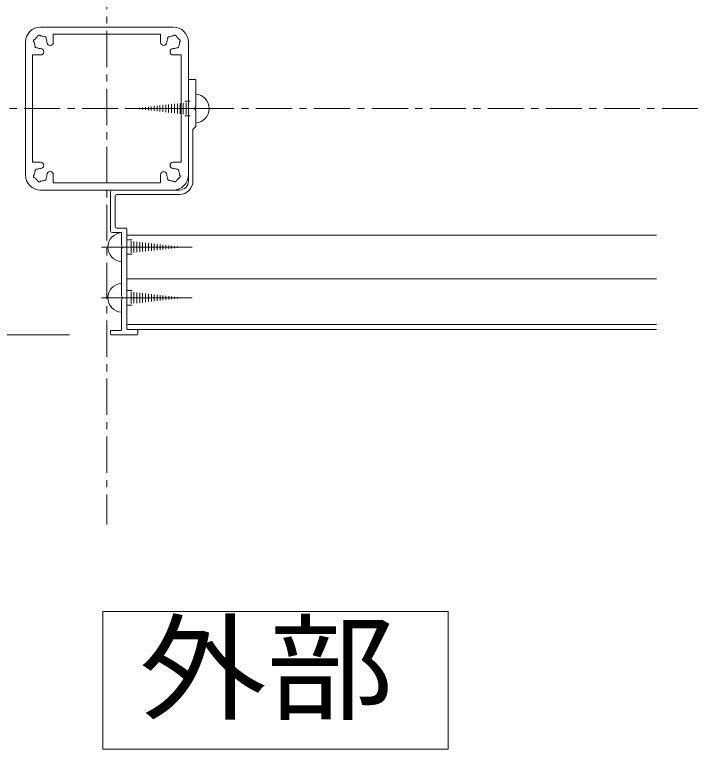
# Model space of a CAD drawing. Units: millimetres, scale not verified. Extents: x -1682 to 1682, y -1188 to 1188.
# Drawn here: x 1286.7 to 1477.1, y 201.5 to 404.4 of the extents above; entities that cross this region are included whole.
import ezdxf
from ezdxf.enums import TextEntityAlignment as Align

# ---------------------------------------------------------------- set-up
doc = ezdxf.new("R2010")
doc.units = ezdxf.units.MM
doc.header["$LTSCALE"] = 8
doc.linetypes.add('USER1', pattern=[2, 1.25, -0.25, 0.25, -0.25])
for name, color, linetype, lineweight in [('0-7_2躯体線', 4, 'Continuous', 18), ('0-8_3中心線', 2, 'USER1', 18), ('0-9_41_U+FF71_U+FF99_U+FF90', 6, 'Continuous', 18), ('0-A_1手摺寸法', 3, 'Continuous', 18), ('0-B_42_U+FF71_U+FF99_U+FF90部品', 6, 'Continuous', 18), ('0-C_P4-12', 7, 'Continuous', 18), ('0-E_4アルミ', 6, 'Continuous', 18), ('1-3_101', 7, 'Continuous', 18)]:
    doc.layers.add(name, color=color, linetype=linetype, lineweight=lineweight)
doc.styles.add('ＭＳ ゴシック', font='')
doc.styles.get('ＭＳ ゴシック').set_extended_font_data('MS Gothic')

msp = doc.modelspace()

# ---------------------------------------------------------------- linework, layer by layer
at = {"layer": '0-7_2躯体線'}
for p, q in [((1327.621, 377.551), (1327.621, 379.349)), ((1328.421, 377.461), (1328.421, 379.439)), ((1329.221, 377.371), (1329.221, 379.529)), ((1330.021, 377.282), (1330.021, 379.619)), ((1330.821, 377.192), (1330.821, 379.709)), ((1331.621, 377.102), (1331.621, 379.798)), ((1332.421, 377.012), (1332.421, 379.888)), ((1333.221, 376.922), (1333.221, 379.978)), ((1333.684, 380.45), (1335.184, 380.45)), ((1334.021, 376.832), (1334.021, 380.068)), ((1336.684, 378.45), (1317.14, 378.45)), ((1320.421, 378.36), (1320.421, 378.54)), ((1321.221, 378.27), (1321.221, 378.63)), ((1322.021, 378.18), (1322.021, 378.72)), ((1322.821, 378.091), (1322.821, 378.81)), ((1323.621, 378.001), (1323.621, 378.9)), ((1324.421, 377.911), (1324.421, 378.989)), ((1325.221, 377.821), (1325.221, 379.079)), ((1326.021, 377.731), (1326.021, 379.169)), ((1326.821, 377.641), (1326.821, 379.259)), ((1333.684, 376.45), (1335.184, 376.45)), ((1319.184, 342.2), (1317.684, 342.2)), ((1318.846, 341.818), (1318.846, 338.582)), ((1319.646, 341.728), (1319.646, 338.672)), ((1320.446, 341.638), (1320.446, 338.762)), ((1321.246, 341.548), (1321.246, 338.852)), ((1322.046, 341.459), (1322.046, 338.942)), ((1322.846, 341.369), (1322.846, 339.032)), ((1323.646, 341.279), (1323.646, 339.121)), ((1324.446, 341.189), (1324.446, 339.211)), ((1325.246, 341.099), (1325.246, 339.301)), ((1326.046, 341.009), (1326.046, 339.391)), ((1326.846, 340.919), (1326.846, 339.481)), ((1327.646, 340.829), (1327.646, 339.571)), ((1316.184, 340.2), (1335.728, 340.2)), ((1328.446, 340.739), (1328.446, 339.661)), ((1329.246, 340.65), (1329.246, 339.751)), ((1330.046, 340.56), (1330.046, 339.841)), ((1330.846, 340.47), (1330.846, 339.93)), ((1331.646, 340.38), (1331.646, 340.02)), ((1332.446, 340.29), (1332.446, 340.11)), ((1319.184, 338.2), (1317.684, 338.2)), ((1319.184, 328.2), (1317.684, 328.2)), ((1318.846, 327.818), (1318.846, 324.582)), ((1319.646, 327.728), (1319.646, 324.672)), ((1320.446, 327.638), (1320.446, 324.762)), ((1321.246, 327.548), (1321.246, 324.852)), ((1322.046, 327.459), (1322.046, 324.942)), ((1322.846, 327.369), (1322.846, 325.032)), ((1323.646, 327.279), (1323.646, 325.121)), ((1324.446, 327.189), (1324.446, 325.211)), ((1325.246, 327.099), (1325.246, 325.301)), ((1326.046, 327.009), (1326.046, 325.391)), ((1326.846, 326.919), (1326.846, 325.481)), ((1327.646, 326.829), (1327.646, 325.571)), ((1328.446, 326.739), (1328.446, 325.661)), ((1329.246, 326.65), (1329.246, 325.751)), ((1330.046, 326.56), (1330.046, 325.841)), ((1316.184, 326.2), (1335.728, 326.2)), ((1330.846, 326.47), (1330.846, 325.93)), ((1331.646, 326.38), (1331.646, 326.02)), ((1332.446, 326.29), (1332.446, 326.11)), ((1319.184, 324.2), (1317.684, 324.2))]:
    msp.add_line(p, q, dxfattribs=at)
for centre, start, end in [((1336.415, 378.45), 273.8385, 86.1615), ((1316.452, 340.2), 93.8385, 266.1615), ((1316.452, 326.2), 93.8385, 266.1615)]:
    msp.add_arc(centre, 4.009, start, end, dxfattribs=at)
at = {"layer": '0-8_3中心線'}
for p, q in [((1312.184, 527.888), (1312.184, 263.571)), ((1097.305, 378.45), (1477.063, 378.45))]:
    msp.add_line(p, q, dxfattribs=at)
at = {"layer": '0-9_41_U+FF71_U+FF99_U+FF90'}
for p, q in [((1317.684, 343.45), (1463.833, 343.45)), ((1317.684, 331.45), (1463.833, 331.45)), ((1317.684, 318.85), (1463.833, 318.85)), ((1317.884, 317.45), (1463.833, 317.45))]:
    msp.add_line(p, q, dxfattribs=at)
at = {"layer": '0-A_1手摺寸法'}
msp.add_line((1301.884, 315.95), (1138.105, 315.95), dxfattribs=at)
at = {"layer": '0-B_42_U+FF71_U+FF99_U+FF90部品'}
for p, q in [((1293.884, 400.95), (1330.484, 400.95)), ((1297.384, 398.95), (1326.984, 398.95)), ((1297.384, 398.95), (1297.384, 396.75)), ((1326.984, 398.95), (1326.984, 396.75)), ((1289.684, 396.75), (1289.684, 360.15)), ((1334.684, 396.75), (1334.684, 360.15)), ((1293.884, 393.25), (1291.684, 393.25)), ((1291.684, 393.25), (1291.684, 363.65)), ((1330.484, 393.25), (1332.684, 393.25)), ((1332.684, 393.25), (1332.684, 363.65)), ((1293.884, 363.65), (1291.684, 363.65)), ((1330.484, 363.65), (1332.684, 363.65)), ((1297.384, 357.95), (1297.384, 360.15)), ((1326.984, 357.95), (1326.984, 360.15)), ((1297.384, 357.95), (1326.984, 357.95)), ((1293.884, 355.95), (1330.484, 355.95))]:
    msp.add_line(p, q, dxfattribs=at)
for centre, radius, start, end in [((1293.884, 396.75), 4.2, 90, 180), ((1330.484, 396.75), 4.2, 0, 90), ((1292.435, 397.138), 0.5, 97.02431, 165), ((1293.884, 396.75), 1.75, 135, 149.64111), ((1293.884, 396.75), 1.75, 120.35889, 135), ((1293.496, 398.199), 0.5, 105, 172.97569), ((1293.496, 398.199), 0.5, 37.02431, 105), ((1293.884, 396.75), 1.75, 75, 89.64111), ((1293.884, 396.75), 1.75, 60.35889, 75), ((1294.945, 397.811), 0.5, 45, 112.97569), ((1294.945, 397.811), 0.5, 337.02431, 45), ((1293.884, 396.75), 1.75, 15, 29.64111), ((1330.484, 396.75), 1.75, 150.35889, 165), ((1329.423, 397.811), 0.5, 135, 202.97569), ((1329.423, 397.811), 0.5, 67.02431, 135), ((1330.484, 396.75), 1.75, 105, 119.64111), ((1330.484, 396.75), 1.75, 90.35889, 105), ((1330.872, 398.199), 0.5, 75, 142.97569), ((1330.872, 398.199), 0.5, 7.02431, 75), ((1330.484, 396.75), 1.75, 45, 59.64111), ((1330.484, 396.75), 1.75, 30.35889, 45), ((1331.933, 397.138), 0.5, 15, 82.97569), ((1292.435, 397.138), 0.5, 165, 232.97569), ((1293.884, 396.75), 1.75, 180.35889, 195), ((1293.884, 396.75), 1.75, 195, 209.64111), ((1292.823, 395.689), 0.5, 157.02431, 225), ((1293.884, 396.75), 1.75, 0.35889, 15), ((1296.509, 396.75), 0.875, 180, 0), ((1327.859, 396.75), 0.875, 180, 360), ((1330.484, 396.75), 1.75, 165, 179.64111), ((1331.545, 395.689), 0.5, 315, 22.97569), ((1330.484, 396.75), 1.75, 330.35889, 345), ((1330.484, 396.75), 1.75, 345, 359.64111), ((1331.933, 397.138), 0.5, 307.02431, 15), ((1292.823, 395.689), 0.5, 225, 292.97569), ((1293.884, 396.75), 1.75, 240.35889, 255), ((1293.884, 396.75), 1.75, 255, 270), ((1293.884, 394.125), 0.875, 270, 90), ((1330.484, 394.125), 0.875, 90, 270), ((1330.484, 396.75), 1.75, 270, 285), ((1330.484, 396.75), 1.75, 285, 299.64111), ((1331.545, 395.689), 0.5, 247.02431, 315), ((1293.884, 362.775), 0.875, 270, 90), ((1330.484, 362.775), 0.875, 90, 270), ((1292.823, 361.211), 0.5, 135, 202.97569), ((1292.823, 361.211), 0.5, 67.02431, 135), ((1293.884, 360.15), 1.75, 105, 119.64111), ((1293.884, 360.15), 1.75, 90, 105), ((1330.484, 360.15), 1.75, 75, 90), ((1330.484, 360.15), 1.75, 60.35889, 75), ((1331.545, 361.211), 0.5, 45, 112.97569), ((1331.545, 361.211), 0.5, 337.02431, 45), ((1293.884, 360.15), 4.2, 180, 270), ((1292.435, 359.762), 0.5, 127.02431, 195), ((1292.435, 359.762), 0.5, 195, 262.97569), ((1293.884, 360.15), 1.75, 165, 179.64111), ((1293.884, 360.15), 1.75, 150.35889, 165), ((1293.884, 360.15), 1.75, 210.35889, 225), ((1294.945, 359.089), 0.5, 315, 22.97569), ((1293.884, 360.15), 1.75, 330.35889, 345), ((1293.884, 360.15), 1.75, 345, 359.64111), ((1296.509, 360.15), 0.875, 0, 180), ((1327.859, 360.15), 0.875, 0, 180), ((1330.484, 360.15), 1.75, 180.35889, 195), ((1330.484, 360.15), 1.75, 195, 209.64111), ((1329.423, 359.089), 0.5, 157.02431, 225), ((1330.484, 360.15), 4.2, 270, 0), ((1330.484, 360.15), 1.75, 315, 329.64111), ((1331.933, 359.762), 0.5, 277.02431, 345), ((1330.484, 360.15), 1.75, 15, 29.64111), ((1330.484, 360.15), 1.75, 0.35889, 15), ((1331.933, 359.762), 0.5, 345, 52.97569), ((1293.884, 360.15), 1.75, 225, 239.64111), ((1293.496, 358.701), 0.5, 187.02431, 255), ((1293.496, 358.701), 0.5, 255, 322.97569), ((1293.884, 360.15), 1.75, 270.35889, 285), ((1293.884, 360.15), 1.75, 285, 299.64111), ((1294.945, 359.089), 0.5, 247.02431, 315), ((1329.423, 359.089), 0.5, 225, 292.97569), ((1330.484, 360.15), 1.75, 240.35889, 255), ((1330.484, 360.15), 1.75, 255, 269.64111), ((1330.872, 358.701), 0.5, 217.02431, 285), ((1330.872, 358.701), 0.5, 285, 352.97569), ((1330.484, 360.15), 1.75, 300.35889, 315)]:
    msp.add_arc(centre, radius, start, end, dxfattribs=at)
at = {"layer": '0-C_P4-12'}
msp.add_line((1311.012, 239.546), (1311.012, 201.536), dxfattribs=at)
msp.add_lwpolyline([(1311.012, 201.536), (1406.338, 201.536), (1406.338, 239.546), (1311.012, 239.546)], dxfattribs=at)
at = {"layer": '0-E_4アルミ'}
for p, q in [((1342.184, 378.45), (1327.184, 378.45)), ((1310.684, 340.2), (1325.684, 340.2)), ((1310.684, 326.2), (1325.684, 326.2))]:
    msp.add_line(p, q, dxfattribs=at)
at = {"layer": '1-3_101'}
for p, q in [((1313.184, 355.45), (1313.184, 344.7)), ((1332.184, 355.95), (1313.684, 355.95)), ((1314.434, 345.95), (1314.434, 354.2)), ((1314.934, 354.7), (1332.187, 354.7)), ((1317.484, 345.45), (1314.934, 345.45)), ((1317.684, 317.65), (1317.684, 345.25)), ((1313.684, 344.2), (1315.984, 344.2)), ((1313.184, 316.95), (1313.184, 316.15)), ((1315.984, 317.15), (1313.384, 317.15)), ((1320.484, 317.45), (1317.884, 317.45)), ((1320.684, 316.15), (1320.684, 317.25)), ((1313.384, 315.95), (1320.484, 315.95))]:
    msp.add_line(p, q, dxfattribs=at)
for points in [[(1336.684, 386.45), (1334.684, 386.45), (1334.684, 358.45)], [(1335.937, 358.45), (1335.937, 372.703), (1336.684, 373.45), (1336.684, 377.93), (1336.384, 378.45), (1336.684, 378.97), (1336.684, 386.45)], [(1316.184, 344), (1316.184, 340.72), (1316.484, 340.2), (1316.184, 339.68), (1316.184, 326.72), (1316.484, 326.2), (1316.184, 325.68), (1316.184, 317.35)]]:
    msp.add_lwpolyline(points, dxfattribs=at)
for centre, radius, start, end in [((1332.184, 358.45), 2.5, 270, 0), ((1332.187, 358.45), 3.75, 270, 0), ((1313.684, 355.45), 0.5, 90, 180), ((1314.934, 354.2), 0.5, 90, 180), ((1314.934, 345.95), 0.5, 180, 270), ((1317.484, 345.25), 0.2, 0, 90), ((1313.684, 344.7), 0.5, 180, 270), ((1315.984, 344), 0.2, 0, 90), ((1313.384, 316.95), 0.2, 90, 180), ((1315.984, 317.35), 0.2, 270, 0), ((1317.884, 317.65), 0.2, 180, 270), ((1320.484, 317.25), 0.2, 0, 90), ((1313.384, 316.15), 0.2, 180, 270), ((1320.484, 316.15), 0.2, 270, 0)]:
    msp.add_arc(centre, radius, start, end, dxfattribs=at)

# ---------------------------------------------------------------- texts
at = {"layer": '0-C_P4-12', "style": 'ＭＳ ゴシック', "width": 1.1}
msp.add_text('外部', height=23.46, dxfattribs=at).set_placement((1321.071, 205.169), align=Align.BOTTOM_LEFT)

doc.saveas('drawing.dxf')
